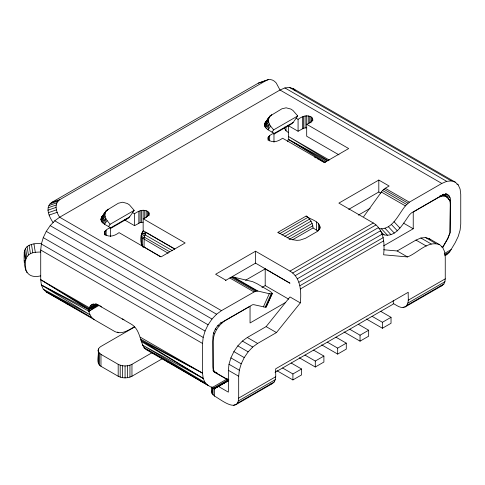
<?xml version="1.0" encoding="UTF-8"?>
<svg xmlns="http://www.w3.org/2000/svg" width="485" height="485" viewBox="0 0 485 485"><rect width="100%" height="100%" fill="white"/><g stroke="black" fill="none" stroke-linecap="round" stroke-linejoin="round"><path stroke-width="0.73" d="M110.398 228.55L127.985 218.395L129.622 216.874L134.193 210.369L129.434 204.876L127.312 203.488L122.608 202.227L118.364 203.221L106.457 210.466L101.498 217.444L100.91 219.711L101.85 221.984L104.53 224.252L110.441 227.665L110.441 236.607M273.934 134.133L291.515 123.978L293.158 122.456L297.729 115.957L292.97 110.459L290.842 109.07L286.144 107.809L281.9 108.804L269.993 116.048L265.034 123.026L264.446 125.294L265.38 127.567L268.066 129.834L273.976 133.248L273.976 142.19M53.144 222.615C49.294 217.074 44.571 207.398 51.737 202.403L258.311 83.141L268.314 79.631L270.4 79.54L272.509 80.098L274.492 81.268L276.22 82.971L280.003 90.016L441.817 183.439L446.715 181.354L451.28 180.899L455.203 182.111L458.216 184.9L460.107 189.083L460.75 194.37L460.75 224.046L460.107 230.078L458.216 236.444L455.203 242.706L449.765 251.739L445.739 255.195M253.94 291.903L229.841 277.99L232.57 277.068L233.788 277.147L252.697 281.682L257.086 283.725L269.799 291.17L271.448 292.413L272.243 293.334L272.133 293.88L269.284 293.698L257.887 291.061L255.334 291.267L221.469 310.649L59.655 217.231C56.26 212.224 53.647 203.682 59.813 199.626L266.386 80.364L268.314 79.631M134.442 326.708C128.683 330.079 121.747 334.941 114.903 331.588L46.269 291.958L43.262 289.169L41.364 284.986L40.722 279.7L40.722 250.024L41.364 243.997L43.262 237.632L46.269 231.363L50.191 225.622L54.756 220.802L59.655 217.231L280.003 90.016L284.901 87.93L289.466 87.476L293.389 88.688L455.203 182.111M94.126 319.591C89.877 316.741 86.621 309.703 90.725 305.404L92.999 304.216L95.812 304.247L98.904 305.483L130.58 323.768C139.807 328.666 139.631 339.827 144.075 347.818L208.083 385.381L205.07 382.592L203.179 378.409L202.536 373.123L202.536 343.447L203.179 337.414L205.07 331.049L208.083 324.786L212.006 319.045L216.571 314.225L221.469 310.649M218.523 386.472L228.356 392.147L228.356 370.285L229.005 364.253L230.896 357.888L233.903 351.619L237.826 345.884L242.391 341.058L247.295 337.487L266.132 326.611L289.988 296.935L300.312 302.901L276.462 332.571L257.62 343.447L252.721 347.024L248.156 351.843L244.234 357.584L241.221 363.847L239.329 370.213L238.687 376.245L238.687 398.112C237.808 413.881 220.293 399.094 214.588 396.124L212.066 393.602L211.733 386.933M287.672 141.499L288.314 139.328L288.605 132.751L285.986 130.75L284.592 128.513L284.592 127.022M235.661 404.799L272.673 383.429C277.244 380.076 275.237 373.559 275.698 368.794L408.249 292.267C407.782 297.032 409.795 303.549 405.224 306.902C400.98 308.927 396.875 305.441 393.329 303.531M405.224 306.902L442.229 285.538L443.872 284.016L444.903 281.73L445.254 278.851L445.254 256.983L444.612 251.697L442.72 247.514L439.713 244.725L429.383 238.759L425.46 237.553L420.895 238.002L415.991 240.087L397.154 250.963L383.738 249.763M40.722 275.868C24.147 279.675 23.698 265.398 24.25 252.382C24.899 244.034 35.15 243.033 41.649 243.67M25.935 270.769C25.614 265.574 24.05 258.954 28.445 255.001C31.816 252.03 36.52 252.2 40.722 252.012M214.018 388.806L228.623 380.373L214.091 371.983L215.401 372.741L214.024 371.474L213.157 369.57L212.866 337.487C213.151 331.54 216.468 325.799 221.469 322.58L252.467 304.768L253.746 304.665L265.198 307.193L266.204 307.066L266.32 306.526M105.803 218.523L104.53 224.252L107.112 220.578C104.833 217.783 103.96 213.406 106.457 210.466L101.498 217.444L105.39 212.163L100.91 219.711L104.912 214.164L101.189 220.845L105.057 216.334L101.85 221.984L105.803 218.523L102.911 223.118M269.339 124.105L268.066 129.834L270.648 126.161C268.369 123.366 267.496 118.989 269.993 116.048L265.034 123.026L268.926 117.746L264.446 125.294L268.447 119.746L264.725 126.433L268.593 121.917L265.38 127.567L269.339 124.105L266.447 128.701M110.441 227.665C107.658 228.423 101.517 232.394 106.136 235.116C110.453 237.504 115.454 235.316 119.049 232.636L161.05 256.886L185.149 242.967L143.148 218.717C145.93 217.959 152.072 213.988 147.452 211.266C143.136 208.877 138.134 211.066 134.539 213.752L132.605 212.636M162.445 358.645L131.956 376.245C127.725 378.427 122.42 378.427 118.188 376.245L100.971 366.308C95.333 363.144 99.328 355.372 98.122 350.406C98.225 348.63 99.54 347.315 100.971 346.429L134.703 326.957M273.976 133.248C271.194 134.005 265.052 137.976 269.672 140.705C273.989 143.087 278.99 140.899 282.585 138.219L324.586 162.469L348.685 148.555L306.684 124.305C309.46 123.542 315.608 119.577 310.988 116.849C306.672 114.46 301.67 116.649 298.075 119.334L296.141 118.219M211.733 392.147L212.066 390.692M320.058 226.968L319.645 228.787L318.427 230.484L316.493 231.939L305.477 238.299L300.021 240.117L296.868 240.354L290.782 239.414L277.935 232.333L306.168 216.037C310.503 219.82 320.494 220.99 320.058 228.417M285.513 302.501L250.048 322.974L250.048 306.277L225.088 320.688C218.08 325.199 213.436 333.237 213.036 341.561L213.036 366.981L213.327 369.382L214.188 371.28L215.558 372.553M263.361 306.89L269.284 293.698M265.198 307.193L271.121 294.001M266.617 305.865L272.243 293.334M266.204 307.066L272.133 293.88M363.647 216.674L382.519 190.496L385.248 188.271L389.14 186.022L378.809 180.056L338.876 203.118L373.304 222.991C384.162 229.508 384.781 243.591 383.629 254.795L407.485 256.929C417.761 253.091 427.703 240.154 439.713 244.725M143.208 230.878C140.183 235.055 140.092 241.366 142.178 245.913M143.172 231.272L141.487 233.861L146.027 232.509L174.715 249.072M442.459 247.635L447.728 238.511L449.959 232.77L450.25 204.609C450.601 199.765 447.031 196.176 442.787 194.533M442.641 247.599L447.885 238.517L450.128 232.758L450.419 200.335C450.577 197.322 448.722 194.685 445.933 193.624M101.007 218.577L105.39 212.163M264.543 124.16L268.926 117.746M107.203 210.363L108.034 209.18L106.7 210.884M108.507 226.55L110.095 224.282L134.193 210.369M270.739 115.945L271.57 114.763L270.678 115.903M272.043 132.132L273.631 129.871L297.729 115.957M378.84 228.653C392.51 230.381 398.343 214.261 405.399 205.901L409.346 202.184L441.817 183.439M381.731 234.031C395.129 239.79 403.374 223.185 409.54 214.716L411.516 212.854L441.817 195.364L444.042 194.418L446.115 194.212L447.897 194.764M102.238 216.565L104.918 213.157M265.774 122.147L268.896 118.17M46.269 291.958L91.744 317.608L43.262 289.169L89.986 314.789L41.364 284.986L88.919 311.249L98.091 304.841M95.666 303.968L89.21 307.696L40.722 279.7L88.937 308.63L96.424 303.762M96.806 304.459L88.803 309.606L41.364 284.986M110.083 228.156L129.622 216.874M273.619 133.739L293.158 122.456M124.457 219.857L134.539 225.677L140.104 222.633L143.148 222.16M287.993 125.439L298.075 131.259L303.64 128.216L306.684 127.749M90.725 305.404L93.308 303.913M88.919 311.249L99.049 305.404M317.948 231.042L313.049 227.962C312.892 223.912 310.873 220.087 307.951 217.335L279.718 233.637L277.935 232.333M282.021 235.019L309.612 219.087M300.312 302.901C301.464 291.691 300.845 277.608 289.988 271.097L255.559 251.218L215.619 274.274L225.949 280.239M284.731 236.365L311.037 221.178M287.108 237.899L312.128 223.452M289.078 239.475L312.819 225.767M292.522 239.814L313.049 227.962M225.44 280.53L255.559 263.143L289.988 283.222L265.198 268.908L245.555 280.251M348.691 209.374L378.809 191.987L380.749 193.103M358.336 215.134L370.116 208.332M289.988 271.097L373.304 222.991M261.924 287.496L265.198 285.604L288.678 299.166M98.122 350.406L98.449 351.861L100.971 354.383L118.188 364.32C122.42 366.502 127.725 366.502 131.956 364.32L152.066 352.71M292.655 273.043L375.972 224.943M295.147 275.674L378.464 227.574M297.287 278.802L380.604 230.702M298.93 282.221L382.247 234.122M299.96 285.695L383.277 237.595M300.312 288.987L383.629 240.881M383.574 245.883L413.238 228.756L413.238 212.06L438.197 197.65L441.32 196.322L444.224 196.037L446.721 196.807M212.03 387.661L226.634 379.228M444.272 253.576L451.256 249.545M213.182 388.327L227.786 379.894M444.684 254.673L449.765 251.739M225.84 381.701L228.38 380.234M213.861 388.715L228.72 380.434L214.115 388.867L146.458 349.8L144.075 347.818L205.07 382.592L142.317 345.005L203.179 378.409L141.032 340.373L202.536 373.123L140.274 337.178M445.012 255.262L448.188 253.431M445.078 255.516L446.982 254.419M214.164 388.891L228.768 380.458M275.043 372.353L393.268 304.095L393.268 300.415M238.687 398.112L275.698 376.742M408.249 300.215L445.254 278.851M238.335 400.998L275.347 379.628M407.897 303.101L444.903 281.73M233.521 405.46L234.819 404.708M237.304 403.277L274.316 381.907M403.083 307.563L404.381 306.817M406.86 305.38L443.872 284.016M282.585 368L292.91 373.959L301.518 368.994L301.518 374.953L292.91 379.925L276.905 370.679M304.962 355.081L315.292 361.04L323.895 356.069L323.895 362.034L315.292 367.006L299.281 357.76M327.339 342.155L337.669 348.121L346.278 343.15L346.278 349.115L337.669 354.086L321.658 344.841M349.715 329.236L360.046 335.202L368.655 330.23L368.655 336.196L360.046 341.161L344.041 331.922M372.098 316.317L382.422 322.282L391.031 317.311L391.031 323.277L382.422 328.242L366.417 319.003M88.937 308.63L96.679 304.313M98 304.689L88.803 309.606L40.722 279.7M258.311 83.141L266.386 80.364M51.737 202.403L59.813 199.626M50.107 203.73L58.176 200.954M48.87 205.555L56.945 202.779M48.13 207.762L56.199 204.985M47.924 210.193L55.999 207.416M48.27 212.691L56.345 209.914M49.149 215.073L57.224 212.297M126.555 218.838L127.985 218.395M440.804 285.974L442.229 285.538M270.533 384.09L272.673 383.429M122.208 318.936L123.99 319.488M67.045 303.956L68.355 304.362M167.234 361.798L168.544 362.204M200.632 381.083L202.591 381.683M325.447 162.408L288.314 139.328L327.381 160.741M314.547 157.134L315.868 157.861M317.19 158.589L318.512 159.316M319.833 160.044L324.459 162.596M140.777 339.197L202.536 373.123M289.466 87.476L451.28 180.899M456.9 184.148L458.216 184.9M284.901 87.93L446.715 181.354M445.339 193.757L449.268 196.031M443.575 194.145L450.128 197.928M442.259 194.897L444.224 196.037M446.667 197.444L448.637 198.583M448.455 199.202L450.419 200.335M440.004 195.564L441.32 196.322M338.991 154.885L306.684 136.23L306.684 115.818M385.248 188.271L409.346 202.184M383.853 189.235L407.952 203.148M382.519 190.496L406.618 204.409M329.236 160.044L288.605 136.588L328.321 160.753M381.295 191.987L405.399 205.901M403.453 223.106L413.238 228.756M425.46 237.553L435.791 243.512M441.429 246.768L442.72 247.514M420.895 238.002L431.22 243.967M415.991 240.087L426.321 246.053M397.154 250.963L407.485 256.929M380.701 311.346L391.031 317.311M358.324 324.271L368.655 330.23M233.788 277.147L257.887 291.061M232.57 277.068L256.668 290.982M335.947 337.19L346.278 343.15M231.23 277.353L255.334 291.267M174.812 248.926L143.148 230.648L143.148 210.235M172.314 250.593L144.93 234.782L141.487 236.771L141.487 244.725L143.172 247.314M169.671 251.782L144.245 237.098L142.463 238.129L142.463 246.077L160.311 256.656M168.131 253.225L142.463 238.129L141.487 236.771L141.153 235.316L146.027 232.509L144.245 237.098L144.009 247.241M313.571 350.109L323.895 356.069M266.132 326.611L276.462 332.571M54.756 220.802L216.571 314.225M220.657 322.204L221.966 322.962M247.295 337.487L257.62 343.447M291.188 363.029L301.518 368.994M50.191 225.622L212.006 319.045M217.753 325.277L219.062 326.029M242.391 341.058L252.721 347.024M46.269 231.363L208.083 324.786M215.255 328.927L216.565 329.685M237.826 345.884L248.156 351.843M213.339 332.916L214.649 333.674M43.262 237.632L205.07 331.049M233.903 351.619L244.234 357.584M41.364 243.997L203.179 337.414M230.896 357.888L241.221 363.847M40.722 250.024L202.536 343.447M229.005 364.253L239.329 370.213M228.356 370.285L238.687 376.245M212.879 370.528L214.188 371.28M215.722 372.165L217.031 372.923M226.871 378.603L228.835 379.737M213.588 371.413L228.368 379.949M117.515 332.037L118.825 332.795M288.314 139.328L326.484 161.572M141.25 341.464L203.179 378.409M101.426 306.938L100.159 305.811M306.168 216.037L307.951 217.335M293.389 88.688L295.395 90.549M429.383 238.759L430.383 239.693M394.002 221.694L399.925 228.041M391.462 224.525L397.385 230.872M388.388 226.756L394.311 233.109M384.993 228.235L390.916 234.588M381.507 228.865L387.436 235.213M380.64 231.248L384.096 234.946M270.648 126.161L273.631 129.871M107.112 220.578L110.095 224.282M141.153 243.27L141.905 244.567M24.25 260.33L24.577 262.373M33.944 243.906L35.302 252.303M31.434 244.313L32.792 252.709M29.1 245.234L30.452 253.631M27.087 246.604L28.445 255.001M25.547 248.338L26.905 256.735M24.577 250.302L25.935 258.699M24.25 252.382L25.602 260.778M26.675 271.236L26.905 272.637M382.422 322.282L382.422 328.242M378.809 180.056L378.809 191.987M360.046 335.202L360.046 341.161M337.669 348.121L337.669 354.086M319.645 225.149L319.645 229.484M318.427 223.452L318.427 230.684M316.493 221.997L316.493 229.951M315.292 361.04L315.292 367.006M312.77 119.334L312.77 120.826M312.558 118.425L312.558 120.662M311.952 117.576L311.952 121.305M310.988 116.849L310.988 122.814M309.727 116.291L309.727 123.002M308.26 115.939L308.26 123.396M305.107 115.939L305.107 127.864M303.64 116.291L303.64 128.216M302.379 116.849L302.379 128.774M298.075 119.334L298.075 131.259M292.91 373.959L292.91 379.925M288.448 125.203L288.448 132.66M285.986 127.022L285.986 130.75M269.672 135.733L269.672 140.953M268.702 136.461L268.702 140.189M268.096 137.31L268.096 140.286M265.198 268.908L265.198 285.604M255.559 251.218L255.559 263.143M214.588 387.927L214.588 396.124M213.036 387.503L213.036 394.96M212.066 386.969L212.066 393.602M149.028 212.842L149.028 215.825M148.416 211.993L148.416 215.722M147.452 211.266L147.452 216.486M146.191 210.708L146.191 217.413M144.724 210.357L144.724 218.553M141.571 210.357L141.571 222.282M140.104 210.708L140.104 222.633M138.843 211.266L138.843 223.191M134.539 213.752L134.539 225.677M131.956 364.32L131.956 376.245M129.944 365.211L129.944 377.142M127.591 365.775L127.591 377.7M125.069 365.969L125.069 377.894M122.553 365.775L122.553 377.7M120.201 365.211L120.201 377.142M118.188 364.32L118.188 376.245M106.136 230.151L106.136 235.364M105.166 230.878L105.166 235.346M104.56 231.721L104.56 234.704M100.971 354.383L100.971 366.308M99.425 353.219L99.425 365.144M98.449 348.951L98.449 350.443M98.449 351.861L98.449 363.786"/></g></svg>
